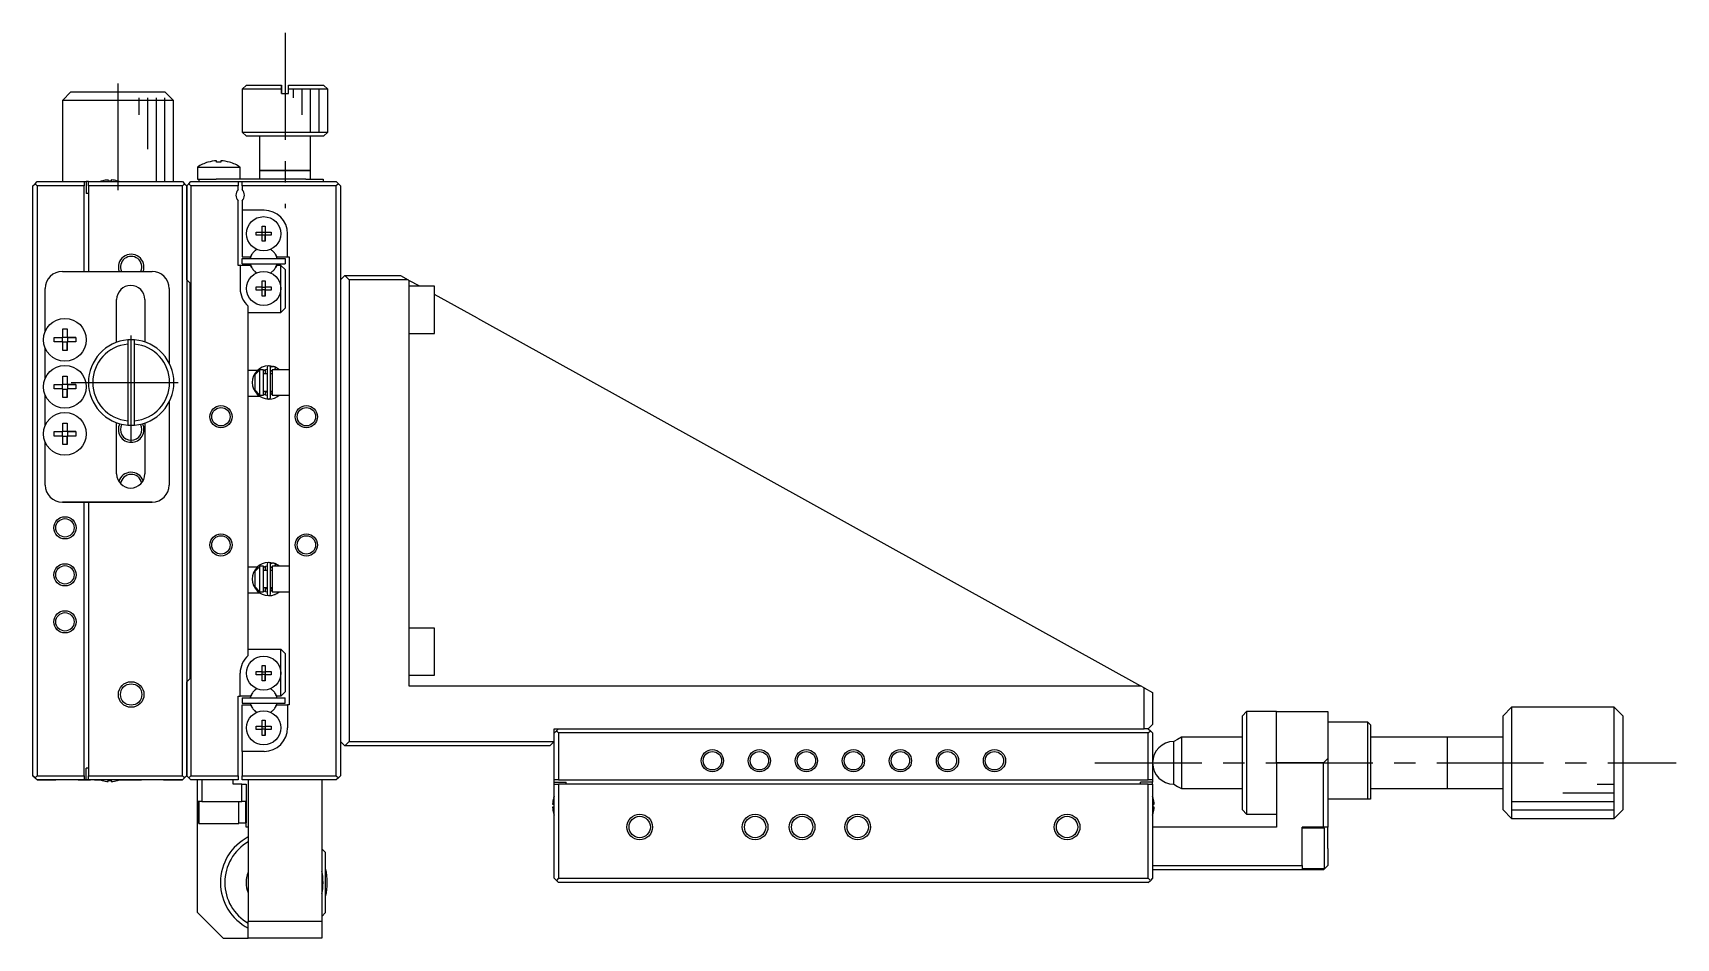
# Model space of a CAD drawing. Extents: x -340 to 384, y 57 to 645.
# Drawn here: x -340 to -147.8, y 322.6 to 428.5 of the extents above; entities that cross this region are included whole.
import ezdxf

# ---------------------------------------------------------------- set-up
doc = ezdxf.new("R2010")
doc.units = 0
doc.header["$LTSCALE"] = 10
doc.linetypes.add('CENTER', pattern=[2, 1.25, -0.25, 0.25, -0.25])
doc.layers.get('0').update_dxf_attribs({"linetype": 'CONTINUOUS'})
doc.layers.add('CENTER', color=1, linetype='CENTER')

msp = doc.modelspace()

# ---------------------------------------------------------------- linework, layer by layer
at = {"color": 7, "linetype": 'CONTINUOUS'}
for p, q in [((-335.596409, 421.587346), (-336.596409, 420.587346)), ((-335.596409, 421.587346), (-330.046597, 421.587346)), ((-330.046597, 421.587346), (-324.596409, 421.587346)), ((-323.596409, 420.587346), (-324.596409, 421.587346)), ((-315.046409, 422.387346), (-315.546409, 421.887346)), ((-310.946409, 421.887346), (-315.546409, 421.887346)), ((-315.546409, 421.887346), (-315.546409, 416.887346)), ((-315.046409, 422.387346), (-310.946409, 422.387346)), ((-310.946409, 421.887346), (-310.946409, 422.387346)), ((-310.946409, 422.387346), (-310.946409, 421.887346)), ((-310.946409, 421.387346), (-310.946409, 421.887346)), ((-310.946409, 421.887346), (-310.946409, 421.387346)), ((-310.946409, 421.387346), (-310.146409, 421.387346)), ((-310.146409, 422.387346), (-306.046409, 422.387346)), ((-310.146409, 421.887346), (-310.146409, 422.387346)), ((-305.546409, 421.887346), (-310.146409, 421.887346)), ((-310.146409, 421.387346), (-310.146409, 421.887346)), ((-305.546409, 421.887346), (-306.046409, 422.387346)), ((-305.546409, 416.887346), (-305.546409, 421.887346)), ((-330.037541, 420.587346), (-336.596409, 420.587346)), ((-336.596409, 420.587346), (-336.596409, 411.087346)), ((-323.596409, 420.587346), (-330.037541, 420.587346)), ((-323.596409, 411.087346), (-323.596409, 420.587346)), ((-315.546409, 416.887346), (-310.546409, 416.887346)), ((-315.546409, 416.887346), (-315.046409, 416.387346)), ((-310.546409, 416.387346), (-315.046409, 416.387346)), ((-313.546409, 416.387346), (-313.546409, 412.387346)), ((-310.546409, 416.887346), (-305.546409, 416.887346)), ((-306.046409, 416.387346), (-310.546409, 416.387346)), ((-307.546409, 412.387346), (-307.546409, 416.387346)), ((-306.046409, 416.387346), (-305.546409, 416.887346)), ((-319.554998, 413.349927), (-319.558342, 413.356782)), ((-318.556409, 413.349927), (-318.556409, 413.522299)), ((-318.036409, 413.349927), (-318.556409, 413.349927)), ((-318.036409, 413.522299), (-318.036409, 413.349927)), ((-317.034476, 413.356782), (-317.037819, 413.349927)), ((-320.796409, 412.779004), (-315.796409, 412.779004)), ((-320.796409, 412.779004), (-320.796409, 411.387346)), ((-315.796409, 411.387346), (-315.796409, 412.779004)), ((-313.546409, 412.387346), (-310.546409, 412.387346)), ((-310.546409, 412.387346), (-313.546409, 412.387346)), ((-313.546409, 412.387346), (-313.546409, 411.387346)), ((-310.546409, 412.387346), (-307.546409, 412.387346)), ((-307.546409, 412.387346), (-310.546409, 412.387346)), ((-307.546409, 411.387346), (-307.546409, 412.387346)), ((-340.046409, 410.587346), (-339.796409, 410.837346)), ((-340.046409, 341.587346), (-340.046409, 410.587346)), ((-339.796409, 410.837346), (-339.546409, 411.087346)), ((-339.546409, 410.587346), (-339.796409, 410.837346)), ((-339.546409, 411.087346), (-334.046409, 411.087346)), ((-339.546409, 410.587346), (-339.546409, 341.587346)), ((-334.046409, 410.587346), (-339.546409, 410.587346)), ((-334.046409, 411.087346), (-334.046409, 410.587346)), ((-334.046409, 411.087346), (-333.796409, 411.087346)), ((-334.046409, 400.587346), (-334.046409, 410.587346)), ((-333.796409, 411.087346), (-333.796409, 409.687346)), ((-333.546409, 411.087346), (-333.796409, 411.087346)), ((-333.546409, 409.687346), (-333.796409, 409.687346)), ((-333.546409, 411.087346), (-322.546409, 411.087346)), ((-333.546409, 410.587346), (-333.546409, 411.087346)), ((-322.546409, 410.587346), (-333.546409, 410.587346)), ((-333.546409, 410.587346), (-333.546409, 400.587346)), ((-331.93277, 411.156868), (-331.935025, 411.161491)), ((-331.226409, 411.156868), (-331.226409, 411.277205)), ((-330.866409, 411.156868), (-331.226409, 411.156868)), ((-330.866409, 411.277205), (-330.866409, 411.156868)), ((-330.157793, 411.161491), (-330.160047, 411.156868)), ((-322.546409, 411.087346), (-322.296409, 410.837346)), ((-322.296409, 410.837346), (-322.546409, 410.587346)), ((-322.546409, 341.587346), (-322.546409, 410.587346)), ((-322.296409, 410.837346), (-322.046409, 410.587346)), ((-321.796409, 410.837346), (-322.046409, 410.587346)), ((-322.046409, 399.587346), (-322.046409, 410.587346)), ((-322.046409, 410.587346), (-322.046409, 399.587346)), ((-321.796409, 410.837346), (-321.546409, 411.087346)), ((-321.546409, 410.587346), (-321.796409, 410.837346)), ((-321.546409, 411.087346), (-316.046409, 411.087346)), ((-316.046409, 410.587346), (-321.546409, 410.587346)), ((-321.546409, 410.587346), (-321.546409, 341.587346)), ((-320.796409, 411.387346), (-320.596409, 411.387346)), ((-320.596409, 411.087346), (-320.596409, 411.387346)), ((-320.596409, 411.387346), (-318.596409, 411.387346)), ((-317.221409, 411.387346), (-318.596409, 411.387346)), ((-308.096409, 411.387346), (-317.221409, 411.387346)), ((-316.046409, 411.087346), (-315.546409, 411.087346)), ((-316.046409, 411.087346), (-316.046409, 410.587346)), ((-316.046409, 410.148784), (-316.046409, 410.587346)), ((-315.546409, 411.087346), (-304.546409, 411.087346)), ((-315.546409, 410.587346), (-315.546409, 411.087346)), ((-315.546409, 410.587346), (-315.546409, 410.148784)), ((-304.546409, 410.587346), (-315.546409, 410.587346)), ((-308.096409, 411.387346), (-306.096409, 411.387346)), ((-306.096409, 411.387346), (-306.096409, 411.087346)), ((-304.546409, 411.087346), (-304.296409, 410.837346)), ((-304.296409, 410.837346), (-304.546409, 410.587346)), ((-304.546409, 341.587346), (-304.546409, 410.587346)), ((-304.046409, 410.587346), (-304.296409, 410.837346)), ((-304.046409, 410.587346), (-304.046409, 341.587346)), ((-316.046409, 401.287346), (-316.046409, 408.825909)), ((-315.546409, 408.825909), (-315.546409, 407.737346)), ((-312.996409, 407.737346), (-315.546409, 407.737346)), ((-315.546409, 407.737346), (-315.546409, 402.287346)), ((-313.226409, 405.873708), (-312.866409, 405.873708)), ((-313.226409, 405.167346), (-313.226409, 405.873708)), ((-312.866409, 405.873708), (-312.866409, 405.167346)), ((-312.866409, 405.873708), (-312.866409, 405.167346)), ((-313.93277, 405.167346), (-313.226409, 405.167346)), ((-313.93277, 404.807346), (-313.93277, 405.167346)), ((-313.226409, 404.807346), (-313.93277, 404.807346)), ((-313.216036, 405.156974), (-313.226409, 405.167346)), ((-313.216036, 404.817719), (-313.226409, 404.807346)), ((-313.226409, 404.100985), (-313.226409, 404.807346)), ((-312.866409, 404.100985), (-313.226409, 404.100985)), ((-313.216036, 404.817719), (-313.216036, 405.156974)), ((-313.216036, 405.156974), (-312.876781, 405.156974)), ((-312.876781, 404.817719), (-313.216036, 404.817719)), ((-312.876781, 405.156974), (-312.866409, 405.167346)), ((-312.876781, 405.156974), (-312.876781, 404.817719)), ((-312.876781, 404.817719), (-312.866409, 404.807346)), ((-312.866409, 405.167346), (-312.160047, 405.167346)), ((-312.866409, 404.807346), (-312.866409, 404.100985)), ((-312.160047, 404.807346), (-312.866409, 404.807346)), ((-312.866409, 404.100985), (-312.866409, 404.807346)), ((-312.160047, 405.167346), (-312.160047, 404.807346)), ((-310.246409, 402.287346), (-310.246409, 404.987346)), ((-315.546409, 402.287346), (-314.590821, 402.287346)), ((-315.546409, 401.487346), (-315.546409, 402.087346)), ((-315.546409, 402.087346), (-310.546409, 402.087346)), ((-314.590821, 402.287346), (-314.421224, 402.581096)), ((-311.671593, 402.581096), (-311.501997, 402.287346)), ((-311.501997, 402.287346), (-310.246409, 402.287346)), ((-310.546409, 402.087346), (-310.546409, 401.487346)), ((-310.246409, 402.287346), (-310.046409, 402.287346)), ((-310.046409, 402.287346), (-310.046409, 349.887346)), ((-336.596409, 400.587346), (-326.096409, 400.587346)), ((-315.796409, 401.287346), (-316.046409, 401.287346)), ((-315.796409, 401.287346), (-315.796409, 398.587346)), ((-314.590821, 401.287346), (-315.796409, 401.287346)), ((-315.546409, 401.487346), (-310.546409, 401.487346)), ((-314.421224, 400.993596), (-314.590821, 401.287346)), ((-311.501997, 401.287346), (-311.671593, 400.993596)), ((-311.046409, 401.287346), (-311.501997, 401.287346)), ((-311.046409, 398.587346), (-311.046409, 401.287346)), ((-311.046409, 401.287346), (-310.546409, 400.787346)), ((-310.546409, 400.787346), (-310.546409, 396.287346)), ((-303.546409, 400.087346), (-304.046409, 399.587346)), ((-303.046409, 399.587346), (-303.546409, 400.087346)), ((-303.546409, 400.087346), (-297.046409, 400.087346)), ((-297.046409, 400.087346), (-296.144385, 399.587346)), ((-338.596409, 393.567142), (-338.596409, 398.587346)), ((-324.096409, 398.587346), (-324.096409, 389.867149)), ((-322.046409, 399.587346), (-321.696409, 399.237346)), ((-322.046409, 399.587346), (-322.046409, 352.587346)), ((-321.696409, 399.237346), (-321.696409, 352.937346)), ((-313.93277, 398.767346), (-313.226409, 398.767346)), ((-313.93277, 398.407346), (-313.93277, 398.767346)), ((-313.226409, 398.407346), (-313.93277, 398.407346)), ((-313.226409, 399.473708), (-312.866409, 399.473708)), ((-313.226409, 398.767346), (-313.226409, 399.473708)), ((-313.216036, 398.756974), (-313.226409, 398.767346)), ((-313.216036, 398.417719), (-313.226409, 398.407346)), ((-313.226409, 397.700985), (-313.226409, 398.407346)), ((-313.216036, 398.417719), (-313.216036, 398.756974)), ((-313.216036, 398.756974), (-312.876781, 398.756974)), ((-312.876781, 398.417719), (-313.216036, 398.417719)), ((-312.876781, 398.756974), (-312.866409, 398.767346)), ((-312.876781, 398.756974), (-312.876781, 398.417719)), ((-312.876781, 398.417719), (-312.866409, 398.407346)), ((-312.866409, 399.473708), (-312.866409, 398.767346)), ((-312.866409, 399.473708), (-312.866409, 398.767346)), ((-312.866409, 398.767346), (-312.160047, 398.767346)), ((-312.866409, 398.407346), (-312.866409, 397.700985)), ((-312.160047, 398.407346), (-312.866409, 398.407346)), ((-312.866409, 397.700985), (-312.866409, 398.407346)), ((-312.160047, 398.767346), (-312.160047, 398.407346)), ((-311.046409, 395.787346), (-311.046409, 398.587346)), ((-303.046409, 399.587346), (-303.046409, 345.587346)), ((-296.144385, 399.587346), (-303.046409, 399.587346)), ((-296.046409, 399.533037), (-296.144385, 399.587346)), ((-296.046409, 399.533037), (-296.046409, 352.087346)), ((-294.791349, 398.837346), (-296.046409, 399.533037)), ((-293.046409, 398.837346), (-296.046409, 398.837346)), ((-293.046409, 393.337346), (-293.046409, 398.837346)), ((-330.246409, 392.289474), (-330.246409, 397.287346)), ((-326.946409, 397.287346), (-326.946409, 392.324434)), ((-314.846409, 388.562346), (-314.846409, 396.508284)), ((-312.866409, 397.700985), (-313.226409, 397.700985)), ((-310.546409, 396.287346), (-311.046409, 395.787346)), ((-288.046409, 395.098565), (-293.046409, 397.87011)), ((-314.846409, 395.787346), (-311.046409, 395.787346)), ((-288.046409, 395.098565), (-210.452116, 352.087346)), ((-337.554998, 392.847346), (-336.556409, 392.847346)), ((-337.554998, 392.327346), (-337.554998, 392.847346)), ((-337.554998, 392.847346), (-336.597784, 392.847346)), ((-336.556409, 392.327346), (-337.554998, 392.327346)), ((-336.597784, 392.847346), (-336.556409, 392.847346)), ((-336.597784, 392.327346), (-336.597784, 392.847346)), ((-336.556409, 393.845936), (-336.036409, 393.845936)), ((-336.556409, 392.847346), (-336.556409, 393.845936)), ((-336.556409, 392.888721), (-336.036409, 392.888721)), ((-336.556409, 391.328757), (-336.556409, 392.327346)), ((-336.036409, 392.285972), (-336.556409, 392.285972)), ((-336.036409, 393.845936), (-336.036409, 392.847346)), ((-336.036409, 393.845936), (-336.036409, 392.888721)), ((-336.036409, 392.888721), (-336.036409, 392.847346)), ((-336.036409, 392.847346), (-335.037819, 392.847346)), ((-336.036409, 392.847346), (-335.995034, 392.847346)), ((-336.036409, 392.327346), (-336.036409, 391.328757)), ((-335.037819, 392.327346), (-336.036409, 392.327346)), ((-336.036409, 392.327346), (-336.036409, 392.285972)), ((-336.036409, 391.328757), (-336.036409, 392.285972)), ((-335.037819, 392.847346), (-335.995034, 392.847346)), ((-335.995034, 392.847346), (-335.995034, 392.327346)), ((-335.037819, 392.847346), (-335.037819, 392.327346)), ((-328.946409, 392.571321), (-328.946409, 392.069533)), ((-328.146409, 392.069533), (-328.146409, 392.571321)), ((-328.146409, 382.603372), (-328.146409, 392.571321)), ((-296.046409, 393.337346), (-293.046409, 393.337346)), ((-338.596409, 388.067142), (-338.596409, 391.607551)), ((-336.036409, 391.328757), (-336.556409, 391.328757)), ((-328.946409, 392.069533), (-328.946409, 383.10516)), ((-328.146409, 383.10516), (-328.146409, 392.069533)), ((-336.556409, 388.345936), (-336.036409, 388.345936)), ((-336.556409, 387.347346), (-336.556409, 388.345936)), ((-336.036409, 388.345936), (-336.036409, 387.347346)), ((-336.036409, 388.345936), (-336.036409, 387.388721)), ((-313.797726, 388.987346), (-314.846409, 388.987346)), ((-314.846409, 386.412346), (-314.846409, 388.562346)), ((-314.046409, 388.503862), (-313.546409, 389.03303)), ((-314.046409, 386.670831), (-314.046409, 388.503862)), ((-313.546409, 389.087346), (-313.546409, 389.03303)), ((-313.046409, 389.087346), (-313.546409, 389.087346)), ((-313.546409, 389.03303), (-313.546409, 386.141663)), ((-313.046599, 389.029667), (-312.634924, 389.140882)), ((-313.046409, 386.087346), (-313.046409, 389.087346)), ((-312.846409, 388.987346), (-313.046409, 388.987346)), ((-312.634902, 388.587346), (-313.046409, 388.587346)), ((-312.846409, 388.587346), (-312.846409, 388.987346)), ((-312.634902, 389.347255), (-312.634902, 385.847255)), ((-311.665239, 389.380325), (-312.412755, 389.540972)), ((-312.23827, 389.37455), (-312.246418, 389.370625)), ((-312.244902, 385.847255), (-312.244902, 389.347255)), ((-312.244902, 388.745575), (-312.244568, 388.759809)), ((-312.046409, 388.587346), (-312.244902, 388.587346)), ((-312.244568, 388.759809), (-312.243507, 388.774797)), ((-312.243507, 388.774797), (-312.241719, 388.789715)), ((-312.241719, 388.789715), (-312.239211, 388.804528)), ((-312.239211, 388.804528), (-312.235987, 388.819199)), ((-312.206897, 389.388462), (-312.23827, 389.37455)), ((-312.235987, 388.819199), (-312.232054, 388.833695)), ((-312.232054, 388.833695), (-312.227422, 388.847982)), ((-312.227422, 388.847982), (-312.2221, 388.862025)), ((-312.2221, 388.862025), (-312.2161, 388.875791)), ((-312.2161, 388.875791), (-312.209435, 388.889247)), ((-312.209435, 388.889247), (-312.202121, 388.902361)), ((-312.174882, 389.400787), (-312.206897, 389.388462)), ((-312.202121, 388.902361), (-312.194172, 388.915101)), ((-312.194172, 388.915101), (-312.185608, 388.927436)), ((-312.185608, 388.927436), (-312.176446, 388.939336)), ((-312.176446, 388.939336), (-312.166708, 388.95077)), ((-312.142302, 389.411496), (-312.174882, 389.400787)), ((-312.166708, 388.95077), (-312.156415, 388.961709)), ((-312.156415, 388.961709), (-312.145591, 388.972127)), ((-312.145591, 388.972127), (-312.134261, 388.981996)), ((-312.109237, 389.420564), (-312.142302, 389.411496)), ((-312.134261, 388.981996), (-312.122452, 388.99129)), ((-312.122452, 388.99129), (-312.11019, 388.999985)), ((-312.11019, 388.999985), (-312.097505, 389.008057)), ((-312.075769, 389.427968), (-312.109237, 389.420564)), ((-312.097505, 389.008057), (-312.084428, 389.015484)), ((-312.084428, 389.015484), (-312.070991, 389.022246)), ((-312.041979, 389.43369), (-312.075769, 389.427968)), ((-312.070991, 389.022246), (-312.057225, 389.028324)), ((-312.057225, 389.028324), (-312.046431, 389.032524)), ((-312.046409, 389.087346), (-312.046409, 386.087346)), ((-310.046409, 389.087346), (-312.046409, 389.087346)), ((-312.00795, 389.437717), (-312.041979, 389.43369)), ((-311.973765, 389.440039), (-312.00795, 389.437717)), ((-311.939508, 389.44065), (-311.973765, 389.440039)), ((-311.905262, 389.439549), (-311.939508, 389.44065)), ((-311.871111, 389.436738), (-311.905262, 389.439549)), ((-311.837139, 389.432223), (-311.871111, 389.436738)), ((-311.803428, 389.426016), (-311.837139, 389.432223)), ((-311.770062, 389.41813), (-311.803428, 389.426016)), ((-311.774498, 389.098744), (-311.780677, 389.087346)), ((-311.768164, 389.110859), (-311.774498, 389.098744)), ((-311.665829, 389.380592), (-311.770108, 389.087337)), ((-311.737122, 389.408585), (-311.770062, 389.41813)), ((-311.761717, 389.12361), (-311.768164, 389.110859)), ((-311.755199, 389.136911), (-311.761717, 389.12361)), ((-311.748655, 389.150675), (-311.755199, 389.136911)), ((-311.742128, 389.164808), (-311.748655, 389.150675)), ((-311.735662, 389.179216), (-311.742128, 389.164808)), ((-311.704692, 389.397404), (-311.737122, 389.408585)), ((-311.7293, 389.193804), (-311.735662, 389.179216)), ((-311.723084, 389.208474), (-311.7293, 389.193804)), ((-311.717056, 389.223128), (-311.723084, 389.208474)), ((-311.711257, 389.237667), (-311.717056, 389.223128)), ((-311.705724, 389.251996), (-311.711257, 389.237667)), ((-311.700495, 389.266017), (-311.705724, 389.251996)), ((-311.674515, 389.385329), (-311.704692, 389.397404)), ((-311.695605, 389.279638), (-311.700495, 389.266017)), ((-311.691087, 389.292767), (-311.695605, 389.279638)), ((-311.686971, 389.305316), (-311.691087, 389.292767)), ((-311.683283, 389.317203), (-311.686971, 389.305316)), ((-311.68005, 389.328347), (-311.683283, 389.317203)), ((-311.677292, 389.338674), (-311.68005, 389.328347)), ((-311.675028, 389.348115), (-311.677292, 389.338674)), ((-311.675781, 389.385596), (-311.673842, 389.384939)), ((-311.673273, 389.356607), (-311.675028, 389.348115)), ((-311.191972, 389.08757), (-311.674934, 389.384518)), ((-311.673842, 389.384939), (-311.67242, 389.383087)), ((-311.672038, 389.364093), (-311.673273, 389.356607)), ((-311.67242, 389.383087), (-311.671524, 389.380052)), ((-311.671333, 389.370524), (-311.672038, 389.364093)), ((-311.671524, 389.380052), (-311.671161, 389.375855)), ((-311.671161, 389.375855), (-311.671333, 389.370524)), ((-311.645639, 389.371689), (-311.665239, 389.380325)), ((-337.554998, 387.347346), (-336.556409, 387.347346)), ((-337.554998, 386.827346), (-337.554998, 387.347346)), ((-337.554998, 387.347346), (-336.597784, 387.347346)), ((-336.556409, 386.827346), (-337.554998, 386.827346)), ((-336.597784, 387.347346), (-336.556409, 387.347346)), ((-336.597784, 386.827346), (-336.597784, 387.347346)), ((-336.556409, 387.388721), (-336.036409, 387.388721)), ((-336.556409, 385.828757), (-336.556409, 386.827346)), ((-336.036409, 386.785972), (-336.556409, 386.785972)), ((-336.036409, 387.388721), (-336.036409, 387.347346)), ((-336.036409, 387.347346), (-335.037819, 387.347346)), ((-336.036409, 387.347346), (-335.995034, 387.347346)), ((-336.036409, 386.827346), (-336.036409, 385.828757)), ((-335.037819, 386.827346), (-336.036409, 386.827346)), ((-336.036409, 386.827346), (-336.036409, 386.785972)), ((-336.036409, 385.828757), (-336.036409, 386.785972)), ((-335.037819, 387.347346), (-335.995034, 387.347346)), ((-335.995034, 387.347346), (-335.995034, 386.827346)), ((-335.037819, 387.347346), (-335.037819, 386.827346)), ((-313.546409, 386.141663), (-314.046409, 386.670831)), ((-313.046409, 386.587346), (-312.634902, 386.587346)), ((-312.846409, 386.09547), (-312.846409, 386.587346)), ((-312.846409, 386.487346), (-312.634902, 386.487346)), ((-312.244902, 386.587346), (-312.046409, 386.587346)), ((-312.244902, 386.487346), (-312.046409, 386.487346)), ((-312.244819, 386.441898), (-312.244902, 386.448935)), ((-312.244106, 386.426886), (-312.244819, 386.441898)), ((-312.242665, 386.411923), (-312.244106, 386.426886)), ((-338.596409, 382.567142), (-338.596409, 386.107551)), ((-336.036409, 385.828757), (-336.556409, 385.828757)), ((-324.096409, 385.307544), (-324.096409, 375.587346)), ((-314.846409, 365.562346), (-314.846409, 386.412346)), ((-314.846409, 385.987346), (-313.528481, 385.987346)), ((-313.546409, 386.141663), (-313.546409, 386.087346)), ((-313.546409, 386.087346), (-313.046409, 386.087346)), ((-312.634957, 386.053943), (-313.046558, 386.164489)), ((-312.240499, 386.397046), (-312.242665, 386.411923)), ((-312.237614, 386.382289), (-312.240499, 386.397046)), ((-312.234013, 386.367688), (-312.237614, 386.382289)), ((-312.229706, 386.353277), (-312.234013, 386.367688)), ((-312.2247, 386.33909), (-312.229706, 386.353277)), ((-312.219008, 386.325162), (-312.2247, 386.33909)), ((-312.21264, 386.311527), (-312.219008, 386.325162)), ((-312.205611, 386.298218), (-312.21264, 386.311527)), ((-312.197935, 386.285267), (-312.205611, 386.298218)), ((-312.189631, 386.272707), (-312.197935, 386.285267)), ((-312.180716, 386.260569), (-312.189631, 386.272707)), ((-312.17121, 386.248885), (-312.180716, 386.260569)), ((-312.161135, 386.237683), (-312.17121, 386.248885)), ((-312.150514, 386.226993), (-312.161135, 386.237683)), ((-312.139372, 386.216843), (-312.150514, 386.226993)), ((-312.127736, 386.207261), (-312.139372, 386.216843)), ((-312.115632, 386.19827), (-312.127736, 386.207261)), ((-312.10309, 386.189897), (-312.115632, 386.19827)), ((-312.090141, 386.182164), (-312.10309, 386.189897)), ((-312.076818, 386.175092), (-312.090141, 386.182164)), ((-312.063152, 386.168701), (-312.076818, 386.175092)), ((-312.049179, 386.163009), (-312.063152, 386.168701)), ((-312.046428, 386.161984), (-312.049179, 386.163009)), ((-312.046409, 386.087346), (-310.046409, 386.087346)), ((-311.73276, 385.787324), (-311.731448, 385.787751)), ((-311.731448, 385.787751), (-311.730271, 385.788137)), ((-311.730271, 385.788137), (-311.729008, 385.788553)), ((-311.729008, 385.788553), (-311.726915, 385.789249)), ((-311.726915, 385.789249), (-311.724275, 385.790138)), ((-311.724275, 385.790138), (-311.723225, 385.790495)), ((-311.723225, 385.790495), (-311.721309, 385.791151)), ((-311.721309, 385.791151), (-311.720115, 385.791562)), ((-311.720115, 385.791562), (-311.715807, 385.793069)), ((-311.715807, 385.793069), (-311.714378, 385.793576)), ((-311.714378, 385.793576), (-311.711565, 385.794584)), ((-311.711565, 385.794584), (-311.674515, 385.809181)), ((-311.678169, 385.809412), (-311.675781, 385.808914)), ((-311.675781, 385.808914), (-311.676086, 385.809641)), ((-311.674515, 385.809181), (-311.675781, 385.808914)), ((-311.674746, 385.810073), (-311.656824, 385.817855)), ((-336.556409, 382.845936), (-336.036409, 382.845936)), ((-336.556409, 381.847346), (-336.556409, 382.845936)), ((-336.036409, 382.845936), (-336.036409, 381.847346)), ((-336.036409, 382.845936), (-336.036409, 381.888721)), ((-330.246409, 376.887346), (-330.246409, 382.885219)), ((-328.946409, 383.10516), (-328.946409, 382.603372)), ((-328.146409, 382.603372), (-328.146409, 383.10516)), ((-326.946409, 382.850259), (-326.946409, 376.887346)), ((-337.554998, 381.847346), (-336.556409, 381.847346)), ((-337.554998, 381.327346), (-337.554998, 381.847346)), ((-337.554998, 381.847346), (-336.597784, 381.847346)), ((-336.556409, 381.327346), (-337.554998, 381.327346)), ((-336.597784, 381.847346), (-336.556409, 381.847346)), ((-336.597784, 381.327346), (-336.597784, 381.847346)), ((-336.556409, 381.888721), (-336.036409, 381.888721)), ((-336.556409, 380.328757), (-336.556409, 381.327346)), ((-336.036409, 381.285972), (-336.556409, 381.285972)), ((-336.036409, 381.888721), (-336.036409, 381.847346)), ((-336.036409, 381.847346), (-335.037819, 381.847346)), ((-336.036409, 381.847346), (-335.995034, 381.847346)), ((-336.036409, 381.327346), (-336.036409, 380.328757)), ((-335.037819, 381.327346), (-336.036409, 381.327346)), ((-336.036409, 381.327346), (-336.036409, 381.285972)), ((-336.036409, 380.328757), (-336.036409, 381.285972)), ((-335.037819, 381.847346), (-335.995034, 381.847346)), ((-335.995034, 381.847346), (-335.995034, 381.327346)), ((-335.037819, 381.847346), (-335.037819, 381.327346)), ((-338.596409, 375.587346), (-338.596409, 380.607551)), ((-336.036409, 380.328757), (-336.556409, 380.328757)), ((-326.096409, 373.587346), (-336.596409, 373.587346)), ((-336.596409, 373.587346), (-334.046409, 373.587346)), ((-334.046409, 373.587346), (-333.546409, 373.587346)), ((-334.046409, 341.587346), (-334.046409, 373.587346)), ((-333.546409, 373.587346), (-326.096409, 373.587346)), ((-333.546409, 373.587346), (-333.546409, 341.587346)), ((-313.797726, 365.987346), (-314.846409, 365.987346)), ((-314.846409, 363.412346), (-314.846409, 365.562346)), ((-314.046409, 365.503862), (-313.546409, 366.03303)), ((-314.046409, 363.670831), (-314.046409, 365.503862)), ((-313.546409, 366.087346), (-313.546409, 366.03303)), ((-313.046409, 366.087346), (-313.546409, 366.087346)), ((-313.546409, 366.03303), (-313.546409, 363.141663)), ((-313.046599, 366.029667), (-312.634924, 366.140882)), ((-313.046409, 363.087346), (-313.046409, 366.087346)), ((-312.846409, 365.987346), (-313.046409, 365.987346)), ((-312.634902, 365.587346), (-313.046409, 365.587346)), ((-312.846409, 365.587346), (-312.846409, 365.987346)), ((-312.634902, 366.347255), (-312.634902, 362.847255)), ((-311.645639, 366.371689), (-312.412755, 366.540972)), ((-312.23827, 366.37455), (-312.246418, 366.370625)), ((-312.244902, 362.847255), (-312.244902, 366.347255)), ((-312.244902, 365.745575), (-312.244568, 365.759809)), ((-312.046409, 365.587346), (-312.244902, 365.587346)), ((-312.244568, 365.759809), (-312.243507, 365.774797)), ((-312.243507, 365.774797), (-312.241719, 365.789715)), ((-312.241719, 365.789715), (-312.239211, 365.804528)), ((-312.239211, 365.804528), (-312.235987, 365.819199)), ((-312.206897, 366.388462), (-312.23827, 366.37455)), ((-312.235987, 365.819199), (-312.232054, 365.833695)), ((-312.232054, 365.833695), (-312.227422, 365.847982)), ((-312.227422, 365.847982), (-312.2221, 365.862025)), ((-312.2221, 365.862025), (-312.2161, 365.875791)), ((-312.2161, 365.875791), (-312.209435, 365.889247)), ((-312.209435, 365.889247), (-312.202121, 365.902361)), ((-312.174882, 366.400787), (-312.206897, 366.388462)), ((-312.202121, 365.902361), (-312.194172, 365.915101)), ((-312.194172, 365.915101), (-312.185608, 365.927436)), ((-312.185608, 365.927436), (-312.176446, 365.939336)), ((-312.176446, 365.939336), (-312.166708, 365.95077)), ((-312.142302, 366.411496), (-312.174882, 366.400787)), ((-312.166708, 365.95077), (-312.156415, 365.961709)), ((-312.156415, 365.961709), (-312.145591, 365.972127)), ((-312.145591, 365.972127), (-312.134261, 365.981996)), ((-312.109237, 366.420564), (-312.142302, 366.411496)), ((-312.134261, 365.981996), (-312.122452, 365.99129)), ((-312.122452, 365.99129), (-312.11019, 365.999985)), ((-312.11019, 365.999985), (-312.097505, 366.008057)), ((-312.075769, 366.427968), (-312.109237, 366.420564)), ((-312.097505, 366.008057), (-312.084428, 366.015484)), ((-312.084428, 366.015484), (-312.070991, 366.022246)), ((-312.041979, 366.43369), (-312.075769, 366.427968)), ((-312.070991, 366.022246), (-312.057225, 366.028324)), ((-312.057225, 366.028324), (-312.046431, 366.032524)), ((-312.046409, 366.087346), (-312.046409, 363.087346)), ((-310.046409, 366.087346), (-312.046409, 366.087346)), ((-312.00795, 366.437717), (-312.041979, 366.43369)), ((-311.973765, 366.440039), (-312.00795, 366.437717)), ((-311.939508, 366.44065), (-311.973765, 366.440039)), ((-311.905262, 366.439549), (-311.939508, 366.44065)), ((-311.871111, 366.436738), (-311.905262, 366.439549)), ((-311.837139, 366.432223), (-311.871111, 366.436738)), ((-311.803428, 366.426016), (-311.837139, 366.432223)), ((-311.770062, 366.41813), (-311.803428, 366.426016)), ((-311.774498, 366.098744), (-311.780677, 366.087346)), ((-311.768164, 366.110859), (-311.774498, 366.098744)), ((-311.665829, 366.380592), (-311.770108, 366.087337)), ((-311.737122, 366.408585), (-311.770062, 366.41813)), ((-311.761717, 366.12361), (-311.768164, 366.110859)), ((-311.755199, 366.136911), (-311.761717, 366.12361)), ((-311.748655, 366.150675), (-311.755199, 366.136911)), ((-311.742128, 366.164808), (-311.748655, 366.150675)), ((-311.735662, 366.179216), (-311.742128, 366.164808)), ((-311.704692, 366.397404), (-311.737122, 366.408585)), ((-311.7293, 366.193804), (-311.735662, 366.179216)), ((-311.723084, 366.208474), (-311.7293, 366.193804)), ((-311.717056, 366.223128), (-311.723084, 366.208474)), ((-311.711257, 366.237667), (-311.717056, 366.223128)), ((-311.705724, 366.251996), (-311.711257, 366.237667)), ((-311.700495, 366.266017), (-311.705724, 366.251996)), ((-311.674515, 366.385329), (-311.704692, 366.397404)), ((-311.695605, 366.279638), (-311.700495, 366.266017)), ((-311.691087, 366.292767), (-311.695605, 366.279638)), ((-311.686971, 366.305316), (-311.691087, 366.292767)), ((-311.683283, 366.317203), (-311.686971, 366.305316)), ((-311.68005, 366.328347), (-311.683283, 366.317203)), ((-311.677292, 366.338674), (-311.68005, 366.328347)), ((-311.675028, 366.348115), (-311.677292, 366.338674)), ((-311.675781, 366.385596), (-311.673842, 366.384939)), ((-311.673273, 366.356607), (-311.675028, 366.348115)), ((-311.191972, 366.08757), (-311.674934, 366.384518)), ((-311.673842, 366.384939), (-311.67242, 366.383087)), ((-311.672038, 366.364093), (-311.673273, 366.356607)), ((-311.67242, 366.383087), (-311.671524, 366.380052)), ((-311.671333, 366.370524), (-311.672038, 366.364093)), ((-311.671524, 366.380052), (-311.671161, 366.375855)), ((-311.671161, 366.375855), (-311.671333, 366.370524)), ((-314.846409, 355.666409), (-314.846409, 363.412346)), ((-313.546409, 363.141663), (-314.046409, 363.670831)), ((-313.046409, 363.587346), (-312.634902, 363.587346)), ((-312.846409, 363.09547), (-312.846409, 363.587346)), ((-312.846409, 363.487346), (-312.634902, 363.487346)), ((-312.244902, 363.587346), (-312.046409, 363.587346)), ((-312.244902, 363.487346), (-312.046409, 363.487346)), ((-312.244819, 363.441898), (-312.244902, 363.448935)), ((-312.244106, 363.426886), (-312.244819, 363.441898)), ((-312.242665, 363.411923), (-312.244106, 363.426886)), ((-312.240499, 363.397046), (-312.242665, 363.411923)), ((-312.237614, 363.382289), (-312.240499, 363.397046)), ((-312.234013, 363.367688), (-312.237614, 363.382289)), ((-312.229706, 363.353277), (-312.234013, 363.367688)), ((-312.2247, 363.33909), (-312.229706, 363.353277)), ((-314.846409, 362.987346), (-313.528481, 362.987346)), ((-313.546409, 363.141663), (-313.546409, 363.087346)), ((-313.546409, 363.087346), (-313.046409, 363.087346)), ((-312.634957, 363.053943), (-313.046558, 363.164489)), ((-312.219008, 363.325162), (-312.2247, 363.33909)), ((-312.21264, 363.311527), (-312.219008, 363.325162)), ((-312.205611, 363.298218), (-312.21264, 363.311527)), ((-312.197935, 363.285267), (-312.205611, 363.298218)), ((-312.189631, 363.272707), (-312.197935, 363.285267)), ((-312.180716, 363.260569), (-312.189631, 363.272707)), ((-312.17121, 363.248885), (-312.180716, 363.260569)), ((-312.161135, 363.237683), (-312.17121, 363.248885)), ((-312.150514, 363.226993), (-312.161135, 363.237683)), ((-312.139372, 363.216843), (-312.150514, 363.226993)), ((-312.127736, 363.207261), (-312.139372, 363.216843)), ((-312.115632, 363.19827), (-312.127736, 363.207261)), ((-312.10309, 363.189897), (-312.115632, 363.19827)), ((-312.090141, 363.182164), (-312.10309, 363.189897)), ((-312.076818, 363.175092), (-312.090141, 363.182164)), ((-312.063152, 363.168701), (-312.076818, 363.175092)), ((-312.049179, 363.163009), (-312.063152, 363.168701)), ((-312.046428, 363.161984), (-312.049179, 363.163009)), ((-312.046409, 363.087346), (-310.046409, 363.087346)), ((-311.73276, 362.787324), (-311.731448, 362.787751)), ((-311.731448, 362.787751), (-311.730271, 362.788137)), ((-311.730271, 362.788137), (-311.729008, 362.788553)), ((-311.729008, 362.788553), (-311.726915, 362.789249)), ((-311.726915, 362.789249), (-311.724275, 362.790138)), ((-311.724275, 362.790138), (-311.723225, 362.790495)), ((-311.723225, 362.790495), (-311.721309, 362.791151)), ((-311.721309, 362.791151), (-311.720115, 362.791562)), ((-311.720115, 362.791562), (-311.715807, 362.793069)), ((-311.715807, 362.793069), (-311.714378, 362.793576)), ((-311.714378, 362.793576), (-311.711565, 362.794584)), ((-311.711565, 362.794584), (-311.674515, 362.809181)), ((-311.678169, 362.809412), (-311.675781, 362.808914)), ((-311.675781, 362.808914), (-311.676086, 362.809641)), ((-311.674515, 362.809181), (-311.675781, 362.808914)), ((-311.674746, 362.810073), (-311.656824, 362.817855)), ((-293.046409, 358.837346), (-296.046409, 358.837346)), ((-293.046409, 353.337346), (-293.046409, 358.837346)), ((-314.846409, 356.387346), (-311.046409, 356.387346)), ((-311.046409, 353.587346), (-311.046409, 356.387346)), ((-311.046409, 356.387346), (-310.546409, 355.887346)), ((-310.546409, 355.887346), (-310.546409, 351.387346)), ((-313.93277, 353.767346), (-313.226409, 353.767346)), ((-313.93277, 353.407346), (-313.93277, 353.767346)), ((-313.226409, 354.473708), (-312.866409, 354.473708)), ((-313.226409, 353.767346), (-313.226409, 354.473708)), ((-313.216036, 353.756974), (-313.226409, 353.767346)), ((-313.216036, 353.417719), (-313.216036, 353.756974)), ((-313.216036, 353.756974), (-312.876781, 353.756974)), ((-312.876781, 353.756974), (-312.866409, 353.767346)), ((-312.876781, 353.756974), (-312.876781, 353.417719)), ((-312.866409, 354.473708), (-312.866409, 353.767346)), ((-312.866409, 354.473708), (-312.866409, 353.767346)), ((-312.866409, 353.767346), (-312.160047, 353.767346)), ((-312.160047, 353.767346), (-312.160047, 353.407346)), ((-321.696409, 352.937346), (-322.046409, 352.587346)), ((-322.046409, 341.587346), (-322.046409, 352.587346)), ((-322.046409, 352.587346), (-322.046409, 341.587346)), ((-315.796409, 350.887346), (-315.796409, 353.587346)), ((-313.226409, 353.407346), (-313.93277, 353.407346)), ((-313.216036, 353.417719), (-313.226409, 353.407346)), ((-313.226409, 352.700985), (-313.226409, 353.407346)), ((-312.866409, 352.700985), (-313.226409, 352.700985)), ((-312.876781, 353.417719), (-313.216036, 353.417719)), ((-312.876781, 353.417719), (-312.866409, 353.407346)), ((-312.866409, 353.407346), (-312.866409, 352.700985)), ((-312.160047, 353.407346), (-312.866409, 353.407346)), ((-312.866409, 352.700985), (-312.866409, 353.407346)), ((-311.046409, 350.887346), (-311.046409, 353.587346)), ((-296.046409, 353.337346), (-293.046409, 353.337346)), ((-296.046409, 352.087346), (-210.452116, 352.087346)), ((-210.046409, 351.862459), (-210.452116, 352.087346)), ((-210.046409, 347.087346), (-210.046409, 351.862459)), ((-210.046409, 351.862459), (-209.046409, 351.30815)), ((-316.046409, 350.887346), (-315.796409, 350.887346)), ((-316.046409, 341.587346), (-316.046409, 350.887346)), ((-314.590821, 350.887346), (-315.796409, 350.887346)), ((-315.546409, 350.687346), (-310.546409, 350.687346)), ((-315.546409, 350.687346), (-315.546409, 350.087346)), ((-315.546409, 350.087346), (-310.546409, 350.087346)), ((-314.421224, 351.181096), (-314.590821, 350.887346)), ((-311.501997, 350.887346), (-311.671593, 351.181096)), ((-311.046409, 350.887346), (-311.501997, 350.887346)), ((-310.546409, 351.387346), (-311.046409, 350.887346)), ((-310.546409, 350.087346), (-310.546409, 350.687346)), ((-209.046409, 351.30815), (-209.046409, 347.587346)), ((-315.546409, 349.887346), (-314.590821, 349.887346)), ((-315.546409, 344.437346), (-315.546409, 349.887346)), ((-314.590821, 349.887346), (-314.421224, 349.593596)), ((-313.226409, 348.073708), (-312.866409, 348.073708)), ((-313.226409, 347.367346), (-313.226409, 348.073708)), ((-312.866409, 348.073708), (-312.866409, 347.367346)), ((-312.866409, 348.073708), (-312.866409, 347.367346)), ((-311.671593, 349.593596), (-311.501997, 349.887346)), ((-311.501997, 349.887346), (-310.246409, 349.887346)), ((-310.246409, 349.887346), (-310.246409, 347.187346)), ((-310.046409, 349.887346), (-310.246409, 349.887346)), ((-198.046409, 349.087346), (-198.546409, 348.587346)), ((-198.546409, 337.587346), (-198.546409, 348.587346)), ((-198.046409, 349.087346), (-198.046409, 337.087346)), ((-194.546409, 349.087346), (-198.046409, 349.087346)), ((-194.546409, 343.087346), (-194.546409, 349.087346)), ((-194.546409, 349.087346), (-188.546409, 349.087346)), ((-188.546409, 349.087346), (-188.546409, 343.587346)), ((-167.046409, 349.587346), (-168.046409, 348.587346)), ((-168.046409, 343.037535), (-168.046409, 348.587346)), ((-167.046409, 349.587346), (-167.046409, 343.028479)), ((-155.046409, 349.587346), (-167.046409, 349.587346)), ((-155.046409, 336.587346), (-155.046409, 349.587346)), ((-154.046409, 348.587346), (-155.046409, 349.587346)), ((-154.046409, 348.587346), (-154.046409, 337.587346)), ((-313.93277, 347.367346), (-313.226409, 347.367346)), ((-313.93277, 347.007346), (-313.93277, 347.367346)), ((-313.226409, 347.007346), (-313.93277, 347.007346)), ((-313.216036, 347.356974), (-313.226409, 347.367346)), ((-313.216036, 347.017719), (-313.226409, 347.007346)), ((-313.226409, 346.300985), (-313.226409, 347.007346)), ((-312.866409, 346.300985), (-313.226409, 346.300985)), ((-313.216036, 347.017719), (-313.216036, 347.356974)), ((-313.216036, 347.356974), (-312.876781, 347.356974)), ((-312.876781, 347.017719), (-313.216036, 347.017719)), ((-312.876781, 347.356974), (-312.866409, 347.367346)), ((-312.876781, 347.356974), (-312.876781, 347.017719)), ((-312.876781, 347.017719), (-312.866409, 347.007346)), ((-312.866409, 347.367346), (-312.160047, 347.367346)), ((-312.866409, 347.007346), (-312.866409, 346.300985)), ((-312.160047, 347.007346), (-312.866409, 347.007346)), ((-312.866409, 346.300985), (-312.866409, 347.007346)), ((-312.160047, 347.367346), (-312.160047, 347.007346)), ((-279.046409, 347.087346), (-210.046409, 347.087346)), ((-279.046409, 345.587346), (-279.046409, 347.087346)), ((-279.046409, 346.587346), (-278.796409, 346.837346)), ((-278.796409, 346.837346), (-278.546409, 347.087346)), ((-278.796409, 346.837346), (-278.546409, 346.587346)), ((-278.546409, 346.587346), (-278.546409, 341.087346)), ((-209.546409, 346.587346), (-278.546409, 346.587346)), ((-209.546409, 347.087346), (-210.046409, 347.087346)), ((-209.546409, 347.087346), (-209.046409, 347.587346)), ((-209.546409, 347.087346), (-209.296409, 346.837346)), ((-209.546409, 346.587346), (-209.296409, 346.837346)), ((-209.546409, 341.087346), (-209.546409, 346.587346)), ((-209.296409, 346.837346), (-209.046409, 346.587346)), ((-209.046409, 346.587346), (-209.046409, 341.087346)), ((-205.680383, 346.087346), (-206.113396, 345.837346)), ((-205.680383, 346.087346), (-205.680383, 343.060177)), ((-198.546409, 346.087346), (-205.680383, 346.087346)), ((-183.846409, 347.837346), (-188.546409, 347.837346)), ((-183.846409, 338.837346), (-183.846409, 347.837346)), ((-183.546409, 347.537346), (-183.846409, 347.837346)), ((-183.546409, 347.537346), (-183.546409, 338.837346)), ((-174.546409, 346.087346), (-183.546409, 346.087346)), ((-174.546409, 346.087346), (-174.551409, 346.087346)), ((-174.546409, 343.160203), (-174.546409, 346.087351)), ((-168.046409, 346.087346), (-174.546409, 346.087346)), ((-174.541409, 346.087346), (-174.546409, 346.087346)), ((-312.996409, 344.437346), (-315.546409, 344.437346)), ((-315.546409, 344.437346), (-315.546409, 341.587346)), ((-304.046409, 345.587346), (-303.546409, 345.087346)), ((-303.546409, 345.087346), (-303.046409, 345.587346)), ((-279.546409, 345.087346), (-303.546409, 345.087346)), ((-303.046409, 345.587346), (-279.046409, 345.587346)), ((-279.046409, 345.587346), (-279.546409, 345.087346)), ((-279.046409, 341.087346), (-279.046409, 345.587346)), ((-206.113396, 345.837346), (-206.546409, 345.587346)), ((-206.546409, 343.064705), (-206.546409, 345.587346)), ((-333.546409, 342.487346), (-333.796409, 342.487346)), ((-333.796409, 341.087346), (-333.796409, 342.487346)), ((-333.546409, 342.487346), (-333.796409, 342.487346)), ((-206.546409, 340.587346), (-206.546409, 343.064705)), ((-205.680383, 343.060177), (-205.680383, 340.087346)), ((-189.046409, 343.087346), (-194.546409, 343.087346)), ((-194.546409, 343.087346), (-194.546409, 335.587346)), ((-189.046409, 343.087346), (-188.546409, 343.587346)), ((-189.046409, 335.587346), (-189.046409, 343.087346)), ((-188.546409, 343.587346), (-188.546409, 335.587346)), ((-174.546409, 343.087346), (-174.546409, 343.160203)), ((-174.546409, 342.960157), (-174.546409, 343.087346)), ((-174.546409, 340.087341), (-174.546409, 342.960157)), ((-168.046409, 337.587346), (-168.046409, 343.037535)), ((-167.046409, 343.028479), (-167.046409, 336.587346)), ((-339.796409, 341.337346), (-340.046409, 341.587346)), ((-340.046409, 341.587346), (-339.796409, 341.337346)), ((-339.696409, 341.237346), (-340.046409, 341.587346)), ((-340.046409, 341.587346), (-339.696409, 341.237346)), ((-339.796409, 341.337346), (-339.546409, 341.587346)), ((-339.546409, 341.087346), (-339.796409, 341.337346)), ((-339.796409, 341.337346), (-339.546409, 341.087346)), ((-339.546409, 341.587346), (-334.046409, 341.587346)), ((-334.046409, 341.087346), (-339.546409, 341.087346)), ((-339.546409, 341.087346), (-337.346404, 341.087346)), ((-334.746414, 341.087346), (-334.046409, 341.087346)), ((-334.296409, 341.087346), (-334.046409, 341.087346)), ((-334.296409, 341.087346), (-334.046409, 341.087346)), ((-334.046409, 341.587346), (-334.046409, 341.087346)), ((-333.796409, 341.087346), (-334.046409, 341.087346)), ((-334.046409, 341.087346), (-333.796409, 341.087346)), ((-333.546409, 341.087346), (-333.796409, 341.087346)), ((-333.796409, 341.087346), (-333.546409, 341.087346)), ((-333.546409, 341.587346), (-322.546409, 341.587346)), ((-333.546409, 341.087346), (-333.546409, 341.587346)), ((-322.546409, 341.087346), (-333.546409, 341.087346)), ((-330.996409, 341.087346), (-333.546409, 341.087346)), ((-333.546409, 341.087346), (-333.296409, 341.087346)), ((-333.546409, 341.087346), (-333.296409, 341.087346)), ((-332.159961, 341.087346), (-332.846409, 341.087346)), ((-332.846409, 341.087346), (-332.159961, 341.087346)), ((-331.935025, 341.013202), (-331.93277, 341.017825)), ((-331.935025, 341.013202), (-331.93277, 341.017825)), ((-331.226409, 341.017825), (-330.866409, 341.017825)), ((-331.226409, 340.897488), (-331.226409, 341.017825)), ((-328.246409, 341.087346), (-330.996409, 341.087346)), ((-330.866409, 341.017825), (-330.866409, 340.897488)), ((-330.160047, 341.017825), (-330.157793, 341.013202)), ((-330.160047, 341.017825), (-330.157793, 341.013202)), ((-329.932856, 341.087346), (-328.246409, 341.087346)), ((-329.932856, 341.087346), (-328.246409, 341.087346)), ((-328.046409, 341.087346), (-328.246409, 341.087346)), ((-328.246409, 341.087346), (-328.046409, 341.087346)), ((-328.246409, 341.087346), (-327.346404, 341.087346)), ((-324.746414, 341.087346), (-322.546409, 341.087346)), ((-322.546409, 341.587346), (-322.296409, 341.337346)), ((-322.296409, 341.337346), (-322.546409, 341.087346)), ((-322.546409, 341.087346), (-322.296409, 341.337346)), ((-322.046409, 341.587346), (-322.296409, 341.337346)), ((-322.046409, 341.587346), (-322.296409, 341.337346)), ((-322.046409, 341.587346), (-321.796409, 341.337346)), ((-321.796409, 341.337346), (-321.546409, 341.587346)), ((-321.546409, 341.087346), (-321.796409, 341.337346)), ((-321.546409, 341.587346), (-316.046409, 341.587346)), ((-316.046409, 341.087346), (-321.546409, 341.087346)), ((-320.796409, 338.587346), (-320.796409, 341.087346)), ((-320.296409, 341.087346), (-320.296409, 338.587346)), ((-316.596409, 340.587346), (-316.596409, 341.087346)), ((-315.596409, 340.587346), (-316.596409, 340.587346)), ((-316.046409, 341.587346), (-316.046409, 341.087346)), ((-315.596409, 338.587346), (-315.596409, 340.587346)), ((-315.596409, 340.587346), (-315.096409, 340.587346)), ((-315.546409, 341.587346), (-304.546409, 341.587346)), ((-315.546409, 341.087346), (-315.546409, 341.587346)), ((-304.546409, 341.087346), (-315.546409, 341.087346)), ((-315.096409, 340.587346), (-315.096409, 338.587346)), ((-314.846409, 341.087346), (-314.846409, 324.587346)), ((-306.246409, 341.087346), (-306.246409, 324.587346)), ((-304.546409, 341.587346), (-304.296409, 341.337346)), ((-304.296409, 341.337346), (-304.546409, 341.087346)), ((-304.046409, 341.587346), (-304.296409, 341.337346)), ((-278.546409, 341.087346), (-279.046409, 341.087346)), ((-279.046409, 340.837346), (-279.046409, 341.087346)), ((-279.046409, 340.837346), (-277.646409, 340.837346)), ((-279.046409, 340.587346), (-279.046409, 340.837346)), ((-279.046409, 329.587346), (-279.046409, 340.587346)), ((-279.046409, 340.587346), (-278.546409, 340.587346)), ((-278.546409, 341.087346), (-209.546409, 341.087346)), ((-278.546409, 340.587346), (-278.546409, 329.587346)), ((-209.546409, 340.587346), (-278.546409, 340.587346)), ((-277.646409, 340.587346), (-277.646409, 340.837346)), ((-210.446409, 340.587346), (-210.446409, 340.837346)), ((-209.046409, 340.837346), (-210.446409, 340.837346)), ((-209.046409, 341.087346), (-209.546409, 341.087346)), ((-209.546409, 329.587346), (-209.546409, 340.587346)), ((-209.546409, 340.587346), (-209.046409, 340.587346)), ((-209.046409, 341.087346), (-209.046409, 340.837346)), ((-209.046409, 340.587346), (-209.046409, 340.837346)), ((-209.046409, 340.587346), (-209.046409, 329.587346)), ((-206.546409, 340.587346), (-206.113396, 340.337346)), ((-206.113396, 340.337346), (-205.680383, 340.087346)), ((-320.296409, 338.587346), (-320.796409, 338.587346)), ((-320.796409, 336.087346), (-320.796409, 338.587346)), ((-320.72723, 338.587346), (-320.72723, 336.087346)), ((-320.646409, 338.587346), (-320.646409, 335.987346)), ((-320.296409, 338.587346), (-315.596409, 338.587346)), ((-315.946409, 335.987346), (-315.946409, 338.587346)), ((-315.096409, 338.587346), (-315.596409, 338.587346)), ((-315.136672, 336.087346), (-315.136672, 338.587346)), ((-315.096409, 338.587346), (-315.096409, 336.087346)), ((-279.120553, 338.975962), (-279.11593, 338.973708)), ((-208.976887, 338.973708), (-208.972265, 338.975962)), ((-205.680383, 340.087346), (-198.546409, 340.087346)), ((-183.846409, 338.837346), (-188.546409, 338.837346)), ((-183.546409, 338.837346), (-183.846409, 338.837346)), ((-183.546409, 340.087346), (-174.546409, 340.087346)), ((-174.551409, 340.087346), (-174.546409, 340.087346)), ((-174.546409, 340.087346), (-168.046409, 340.087346)), ((-174.546409, 340.087346), (-174.541409, 340.087346)), ((-279.236268, 338.267346), (-279.11593, 338.267346)), ((-279.11593, 337.907346), (-279.236268, 337.907346)), ((-279.11593, 337.200985), (-279.120553, 337.198731)), ((-279.11593, 338.267346), (-279.11593, 337.907346)), ((-208.976887, 338.267346), (-208.85655, 338.267346)), ((-208.976887, 337.907346), (-208.976887, 338.267346)), ((-208.85655, 337.907346), (-208.976887, 337.907346)), ((-208.972265, 337.198731), (-208.976887, 337.200985)), ((-198.546409, 337.587346), (-198.046409, 337.087346)), ((-198.046409, 337.087346), (-194.546409, 337.087346)), ((-168.046409, 337.587346), (-167.046409, 336.587346)), ((-167.046409, 336.587346), (-155.046409, 336.587346)), ((-155.046409, 336.587346), (-154.046409, 337.587346)), ((-320.72723, 336.087346), (-320.796409, 336.087346)), ((-320.796409, 325.587346), (-320.796409, 336.087346)), ((-320.72723, 336.087346), (-320.646409, 336.087346)), ((-320.646409, 335.987346), (-315.946409, 335.987346)), ((-315.946409, 336.087346), (-315.136672, 336.087346)), ((-315.096409, 336.087346), (-315.136672, 336.087346)), ((-315.096409, 335.587346), (-315.096409, 336.087346)), ((-314.846409, 335.587346), (-315.096409, 335.587346)), ((-194.546409, 335.587346), (-209.046409, 335.587346)), ((-189.046409, 335.587346), (-191.546409, 335.587346)), ((-191.546409, 331.087346), (-191.546409, 335.587346)), ((-188.946409, 335.437346), (-191.546409, 335.437346)), ((-188.546409, 335.587346), (-189.046409, 335.587346)), ((-188.946409, 330.737346), (-188.946409, 335.437346)), ((-188.546409, 333.087346), (-188.546409, 335.587346)), ((-305.796409, 332.587346), (-306.246409, 333.037346)), ((-188.546409, 333.087346), (-188.546409, 331.087346)), ((-305.796409, 325.587346), (-305.796409, 332.587346)), ((-209.046409, 331.087346), (-191.546409, 331.087346)), ((-191.546409, 331.087346), (-191.546409, 330.587346)), ((-191.546409, 330.737346), (-188.946409, 330.737346)), ((-189.046409, 330.587346), (-188.546409, 331.087346)), ((-278.796409, 329.337346), (-279.046409, 329.587346)), ((-278.546409, 329.587346), (-278.796409, 329.337346)), ((-278.796409, 329.337346), (-278.546409, 329.087346)), ((-278.546409, 329.587346), (-209.546409, 329.587346)), ((-209.546409, 329.087346), (-278.546409, 329.087346)), ((-209.296409, 329.337346), (-209.546409, 329.587346)), ((-209.546409, 329.087346), (-209.296409, 329.337346)), ((-209.046409, 329.587346), (-209.296409, 329.337346)), ((-191.546409, 330.587346), (-209.046409, 330.587346)), ((-189.046409, 330.587346), (-191.546409, 330.587346)), ((-320.796409, 325.587346), (-317.796409, 322.587346)), ((-306.246409, 325.137346), (-305.796409, 325.587346)), ((-314.846409, 322.587346), (-314.846409, 324.587346)), ((-314.846409, 324.587346), (-306.246409, 324.587346)), ((-306.246409, 324.587346), (-306.246409, 322.587346)), ((-317.796409, 322.587346), (-314.846409, 322.587346)), ((-306.246409, 322.587346), (-314.846409, 322.587346))]:
    msp.add_line(p, q, dxfattribs=at)
at = {"color": 3, "linetype": 'CONTINUOUS'}
for p, q in [((-309.546409, 420.887346), (-309.546409, 421.887346)), ((-308.546409, 418.887346), (-308.546409, 421.887346)), ((-307.546409, 416.887346), (-307.546409, 421.887346)), ((-306.546409, 416.887346), (-306.546409, 421.887346)), ((-327.596409, 418.887346), (-327.596409, 420.887346)), ((-326.596409, 414.887346), (-326.596409, 420.887346)), ((-325.596409, 411.087346), (-325.596409, 420.887346)), ((-324.596409, 411.087346), (-324.596409, 420.887346)), ((-157.046409, 340.587346), (-155.046409, 340.587346)), ((-167.046409, 338.587346), (-155.046409, 338.587346)), ((-161.046409, 339.587346), (-155.046409, 339.587346)), ((-167.046409, 337.587346), (-155.046409, 337.587346))]:
    msp.add_line(p, q, dxfattribs=at)
at = {"color": 7, "linetype": 'CONTINUOUS'}
for centre, radius in [((-313.046409, 404.987346), 2), ((-313.046409, 398.587346), 2), ((-336.296409, 392.587346), 2.5), ((-336.296409, 387.087346), 2.5), ((-318.046409, 383.587346), 1.075), ((-308.046409, 383.587346), 1.075), ((-336.296409, 381.587346), 2.5), ((-336.296409, 370.587346), 1.075), ((-318.046409, 368.587346), 1.075), ((-308.046409, 368.587346), 1.075), ((-336.296409, 365.087346), 1.075), ((-336.296409, 359.587346), 1.075), ((-313.046409, 353.587346), 2), ((-328.546409, 351.087346), 1.25), ((-313.046409, 347.187346), 2), ((-260.546409, 343.337346), 1.075), ((-255.046409, 343.337346), 1.075), ((-249.546409, 343.337346), 1.075), ((-244.046409, 343.337346), 1.075), ((-238.546409, 343.337346), 1.075), ((-233.046409, 343.337346), 1.075), ((-227.546409, 343.337346), 1.075), ((-269.046409, 335.587346), 1.25), ((-255.546409, 335.587346), 1.25), ((-250.046409, 335.587346), 1.25), ((-243.546409, 335.587346), 1.25), ((-219.046409, 335.587346), 1.25)]:
    msp.add_circle(centre, radius, dxfattribs=at)
at = {"color": 3, "linetype": 'CONTINUOUS'}
for centre, radius in [((-318.046409, 383.587346), 1.3), ((-308.046409, 383.587346), 1.3), ((-336.296409, 370.587346), 1.3), ((-318.046409, 368.587346), 1.3), ((-308.046409, 368.587346), 1.3), ((-336.296409, 365.087346), 1.3), ((-336.296409, 359.587346), 1.3), ((-328.546409, 351.087346), 1.5), ((-260.546409, 343.337346), 1.3), ((-255.046409, 343.337346), 1.3), ((-249.546409, 343.337346), 1.3), ((-244.046409, 343.337346), 1.3), ((-238.546409, 343.337346), 1.3), ((-233.046409, 343.337346), 1.3), ((-227.546409, 343.337346), 1.3), ((-269.046409, 335.587346), 1.5), ((-255.546409, 335.587346), 1.5), ((-250.046409, 335.587346), 1.5), ((-243.546409, 335.587346), 1.5), ((-219.046409, 335.587346), 1.5)]:
    msp.add_circle(centre, radius, dxfattribs=at)
at = {"color": 7, "linetype": 'CONTINUOUS'}
for centre, radius, start, end in [((-318.296409, 409.037346), 4.5, 106.285843, 123.748989), ((-318.296409, 409.037346), 4.492483, 93.317816, 106.26943), ((-318.296409, 409.037346), 4.492483, 73.73057, 86.682184), ((-318.296409, 409.037346), 4.5, 56.251011, 73.714157), ((-331.046409, 408.087346), 3.2, 106.122533, 110.364137), ((-331.046409, 408.087346), 3.194933, 93.229709, 106.106712), ((-331.046409, 408.087346), 3.194933, 73.893288, 86.770291), ((-331.046409, 408.087346), 3.2, 69.635865, 73.877467), ((-315.296409, 409.487346), 1, 138.590378, 221.409622), ((-316.296409, 409.487346), 1, 318.590378, 41.409622), ((-312.996409, 404.987346), 2.75, 0, 90), ((-328.546409, 401.087346), 1.25, 336.421822, 203.578178), ((-313.046409, 401.787345), 1.5875, 150, 169.10691), ((-313.046409, 401.787346), 1.5875, 135, 150), ((-312.931409, 401.672537), 1.75, 121.886504, 135.004406), ((-313.046409, 401.787345), 1.5875, 120.433182, 134.999974), ((-313.046409, 401.787345), 1.5875, 45.000026, 59.566818), ((-313.161409, 401.672537), 1.75, 44.995594, 58.113496), ((-313.046409, 401.787346), 1.5875, 30, 45), ((-313.046409, 401.787345), 1.5875, 10.89309, 30.000031), ((-336.596409, 398.587346), 2, 90, 180), ((-326.096409, 398.587346), 2, 0, 90), ((-313.046409, 401.787345), 1.5875, 190.893016, 210), ((-313.046409, 401.787346), 1.5875, 210, 225), ((-313.046409, 401.787345), 1.5875, 224.999974, 239.566737), ((-312.931409, 401.902156), 1.75, 224.995594, 238.113496), ((-313.046409, 401.787345), 1.5875, 300.433263, 315.000026), ((-313.161409, 401.902156), 1.75, 301.886504, 315.004406), ((-313.046409, 401.787346), 1.5875, 315, 330), ((-313.046409, 401.787345), 1.5875, 330.000031, 349.106984), ((-328.596409, 397.287346), 1.65, 0, 180), ((-313.046409, 398.587346), 2.75, 180, 229.114807), ((-328.546409, 387.587346), 5, 94.588566, 265.411434), ((-328.546409, 387.587346), 5, 85.411434, 94.588566), ((-328.546409, 387.587346), 5, 274.588566, 85.411434), ((-328.546409, 387.587346), 4.5, 95.099689, 264.900311), ((-328.546409, 387.587346), 4.5, 275.099689, 84.900311), ((-312.43995, 387.597299), 1.943923, 90.656704, 269.267799), ((-312.439902, 389.347255), 0.195, 0, 180), ((-312.439902, 385.847255), 0.195, 180, 0), ((-312.441661, 387.602581), 1.949289, 270.760743, 308.971778), ((-328.546409, 382.087346), 1.25, 150.300272, 270), ((-328.546409, 387.587346), 5, 265.411434, 274.588566), ((-328.546409, 382.087346), 1.25, 270, 29.699728), ((-328.596409, 376.887346), 1.65, 180, 0), ((-328.546409, 375.587346), 1.25, 11.625779, 172.779417), ((-336.596409, 375.587346), 2, 180, 270), ((-326.096409, 375.587346), 2, 270, 0), ((-312.43995, 364.597299), 1.943923, 90.656704, 269.267799), ((-312.439902, 366.347255), 0.195, 0, 180), ((-312.439902, 362.847255), 0.195, 180, 0), ((-312.441661, 364.602581), 1.949289, 270.760743, 308.971778), ((-313.046409, 353.587346), 2.75, 130.885193, 180), ((-313.046409, 350.387347), 1.5875, 150.000031, 169.106984), ((-313.046409, 350.387347), 1.5875, 190.89309, 210), ((-313.046409, 350.387346), 1.5875, 135, 150), ((-313.046409, 350.387347), 1.5875, 120.433263, 135.000026), ((-312.931409, 350.272537), 1.75, 121.886504, 135.004406), ((-313.046409, 350.387347), 1.5875, 44.999974, 59.566737), ((-313.161409, 350.272537), 1.75, 44.995594, 58.113496), ((-313.046409, 350.387346), 1.5875, 30, 45), ((-313.046409, 350.387347), 1.5875, 10.893016, 30), ((-313.046409, 350.387347), 1.5875, 329.999969, 349.10691), ((-313.046409, 350.387346), 1.5875, 210, 224.905108), ((-312.931409, 350.502156), 1.75, 224.909513, 238.113496), ((-313.046409, 350.387347), 1.5875, 224.905133, 239.566818), ((-313.046409, 350.387347), 1.5875, 300.433182, 314.999974), ((-313.161409, 350.502156), 1.75, 301.886504, 315.004406), ((-313.046409, 350.387346), 1.5875, 315, 330), ((-312.996409, 347.187346), 2.75, 270, 0), ((-206.546409, 343.087346), 2.5, 90, 180), ((-206.546409, 343.087346), 2.5, 180, 270), ((-331.046409, 344.087346), 3.2, 249.635867, 253.877467), ((-331.046409, 344.087346), 3.194933, 253.893288, 266.770291), ((-331.046409, 344.087346), 3.194933, 273.229709, 286.106712), ((-331.046409, 344.087346), 3.2, 286.122533, 290.364133), ((-276.046409, 338.087346), 3.194933, 163.893288, 176.770291), ((-276.046409, 338.087346), 3.2, 159.635865, 163.877467), ((-212.046409, 338.087346), 3.2, 16.122533, 20.364135), ((-212.046409, 338.087346), 3.194933, 3.229709, 16.106712), ((-276.046409, 338.087346), 3.194933, 183.229709, 196.106712), ((-276.046409, 338.087346), 3.2, 196.122533, 200.364135), ((-212.046409, 338.087346), 3.2, 339.635865, 343.877467), ((-212.046409, 338.087346), 3.194933, 343.893288, 356.770291), ((-312.096409, 329.087346), 6, 117.279613, 242.720387), ((-312.096409, 329.087346), 5.5, 120, 240), ((-312.096409, 329.087346), 6.5, 345.749967, 14.250033), ((-312.096409, 329.087346), 3, 156.443536, 203.556464), ((-312.096409, 329.087346), 6, 347.161432, 12.838568)]:
    msp.add_arc(centre, radius, start, end, dxfattribs=at)
at = {"color": 3, "linetype": 'CONTINUOUS'}
for centre, start, end in [((-328.546409, 401.087346), 340.528779, 199.471221), ((-328.546409, 382.087346), 152.964308, 270), ((-328.546409, 382.087346), 270, 27.035692), ((-328.546409, 375.587346), 20.417947, 163.987249)]:
    msp.add_arc(centre, 1.5, start, end, dxfattribs=at)
at = {"layer": 'CENTER', "color": 1, "linetype": 'CENTER'}
for p, q in [((-310.546409, 428.487346), (-310.546409, 407.987346)), ((-330.096409, 422.567346), (-330.096409, 409.107346)), ((-328.546409, 380.587346), (-328.546409, 394.587346)), ((-335.546409, 387.587346), (-321.546409, 387.587346)), ((-215.796409, 343.087346), (-147.796409, 343.087346))]:
    msp.add_line(p, q, dxfattribs=at)

doc.saveas('drawing.dxf')
